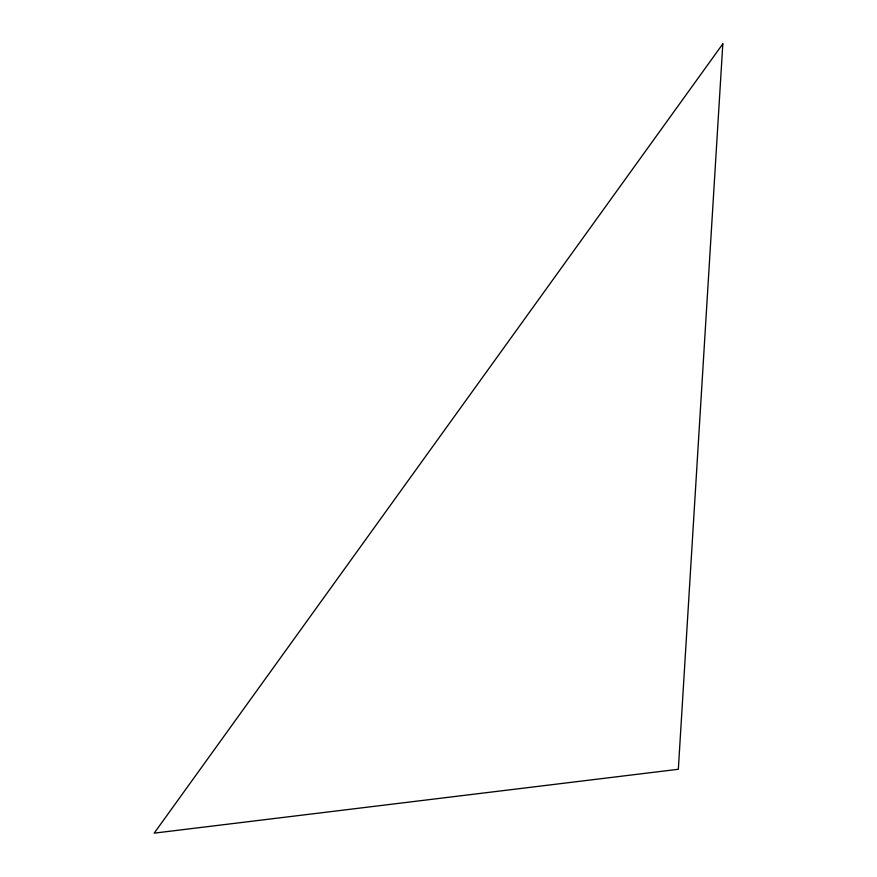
<?xml version="1.0" encoding="UTF-8"?>
<svg xmlns="http://www.w3.org/2000/svg" width="877" height="877" viewBox="0 0 877 877"><rect width="100%" height="100%" fill="white"/><g stroke="black" fill="none" stroke-linecap="round" stroke-linejoin="round"><path stroke-width="1.32" d="M722.823 43.85L678.338 769.282L154.177 833.15L722.823 43.85"/></g></svg>
